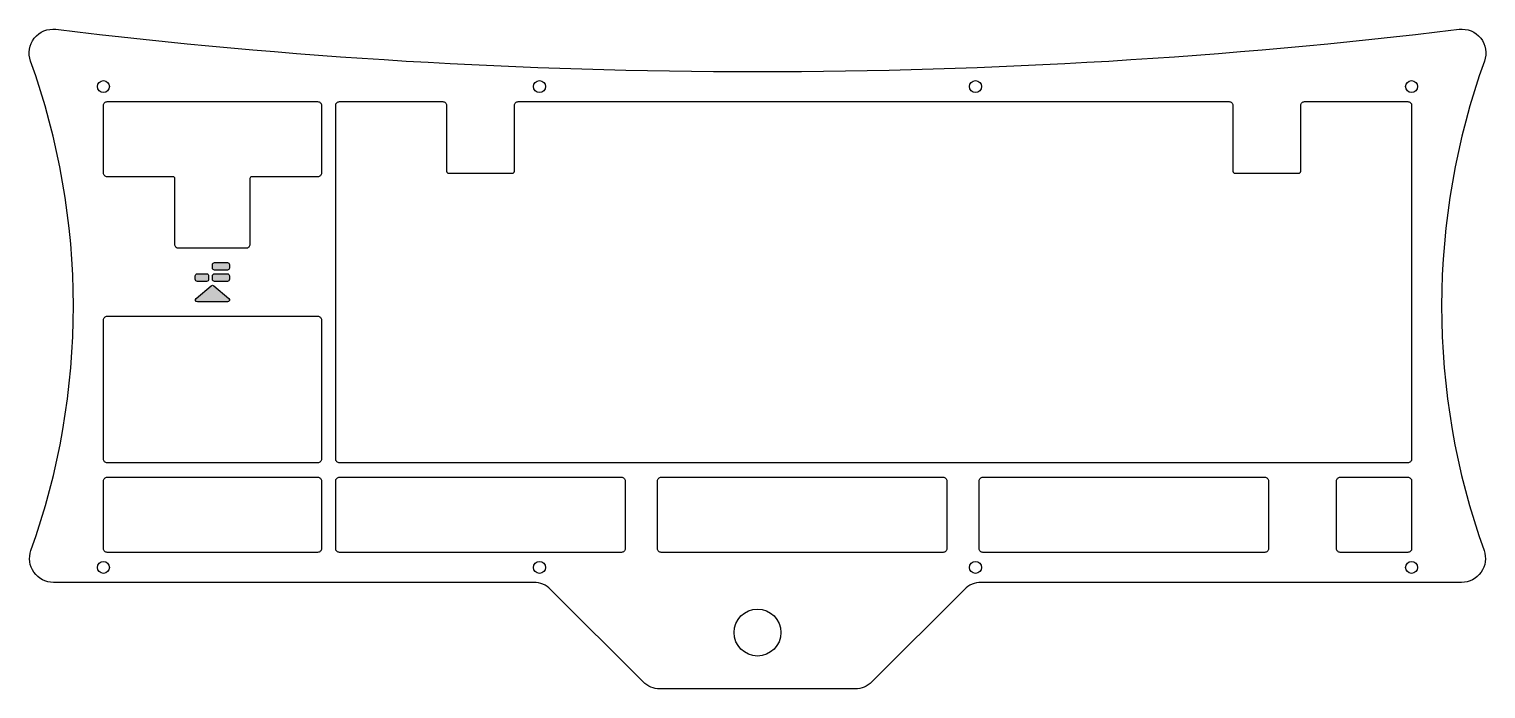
# Model space of a CAD drawing. Header units: millimetres. Extents: x -368 to 20, y -37 to 139.
import ezdxf

# ---------------------------------------------------------------- set-up
doc = ezdxf.new("R2010")
doc.units = ezdxf.units.MM
doc.header["$MEASUREMENT"] = 0
doc.layers.add('Area Engraving', color=1, linetype='Continuous')

msp = doc.modelspace()

# ---------------------------------------------------------------- hatches: boundary and pattern name
at = {"layer": 'Area Engraving', "linetype": 'Continuous'}
h = msp.add_hatch(color=256, dxfattribs=at)
h.dxf.hatch_style = 1
h.paths.add_polyline_path([(-320.09, 72.24), (-320.09, 73.14, 0.414214), (-320.64, 73.69), (-323.09, 73.69, 0.414214), (-323.64, 73.14), (-323.64, 72.24, 0.414214), (-323.09, 71.69), (-320.64, 71.69, 0.414214)])
h.paths.add_polyline_path([(-318.73, 70.52, 0.36397), (-319.44, 70.52), (-323.44, 67.16, 0.700208), (-323.09, 66.19), (-315.09, 66.19, 0.700208), (-314.73, 67.16)])
h.paths.add_polyline_path([(-314.54, 73.14, 0.414214), (-315.09, 73.69), (-318.54, 73.69, 0.414214), (-319.09, 73.14), (-319.09, 72.24, 0.414214), (-318.54, 71.69), (-315.09, 71.69, 0.414214), (-314.54, 72.24)])
h.paths.add_polyline_path([(-314.54, 76.14, 0.414214), (-315.09, 76.69), (-318.54, 76.69, 0.414214), (-319.09, 76.14), (-319.09, 75.24, 0.414214), (-318.54, 74.69), (-315.09, 74.69, 0.414214), (-314.54, 75.24)])

# ---------------------------------------------------------------- linework, layer by layer
for points in [[(13.15, 138.8, -0.558411), (19.89, 130.34, 0.174347), (19.78, 0.02, -0.519088), (13.81, -8.48), (-114.22, -8.48, 0.198912), (-118.71, -10.33), (-143.34, -34.97, -0.198912), (-147.83, -36.83), (-199.83, -36.83, -0.198912), (-204.32, -34.97), (-228.95, -10.33, 0.198912), (-233.44, -8.48), (-361.47, -8.48, -0.519088), (-367.44, 0.02, 0.174347), (-367.55, 130.34, -0.558411), (-360.82, 138.8, 0.060212)], [(-328.09, 80.49, -0.414214), (-329.09, 81.49), (-329.09, 99.04, 0.414214), (-329.59, 99.54), (-347.14, 99.54, -0.414214), (-348.14, 100.54), (-348.14, 118.54, -0.414214), (-347.14, 119.54), (-291.04, 119.54, -0.414214), (-290.04, 118.54), (-290.04, 100.54, -0.414214), (-291.04, 99.54), (-308.59, 99.54, 0.414214), (-309.09, 99.04), (-309.09, 81.49, -0.414214), (-310.09, 80.49)], [(-257.7, 119.54, -0.414214), (-256.7, 118.54), (-256.7, 100.99, 0.414214), (-256.2, 100.49), (-239.1, 100.49, 0.414214), (-238.6, 100.99), (-238.6, 118.54, -0.414214), (-237.6, 119.54), (-48.15, 119.54, -0.414214), (-47.15, 118.54), (-47.15, 100.99, 0.414214), (-46.65, 100.49), (-29.55, 100.49, 0.414214), (-29.05, 100.99), (-29.05, 118.54, -0.414214), (-28.05, 119.54), (-0.52, 119.54, -0.414214), (0.48, 118.54), (0.48, 24.34, -0.414214), (-0.52, 23.34), (-285.23, 23.34, -0.414214), (-286.23, 24.34), (-286.23, 118.54, -0.414214), (-285.23, 119.54)], [(-348.14, 61.39, -0.414214), (-347.14, 62.39), (-291.04, 62.39, -0.414214), (-290.04, 61.39), (-290.04, 24.34, -0.414214), (-291.04, 23.34), (-347.14, 23.34, -0.414214), (-348.14, 24.34)], [(-348.14, 18.52, -0.414214), (-347.14, 19.52), (-291.04, 19.52, -0.414214), (-290.04, 18.52), (-290.04, 0.52, -0.414214), (-291.04, -0.48), (-347.14, -0.48, -0.414214), (-348.14, 0.52)], [(-286.23, 18.52, -0.414214), (-285.23, 19.52), (-210.07, 19.52, -0.414214), (-209.07, 18.52), (-209.07, 0.52, -0.414214), (-210.07, -0.48), (-285.23, -0.48, -0.414214), (-286.23, 0.52)], [(-123.35, 0.52, -0.414214), (-124.35, -0.48), (-199.5, -0.48, -0.414214), (-200.5, 0.52), (-200.5, 18.52, -0.414214), (-199.5, 19.52), (-124.35, 19.52, -0.414214), (-123.35, 18.52)], [(-114.78, 18.52, -0.414214), (-113.78, 19.52), (-38.63, 19.52, -0.414214), (-37.63, 18.52), (-37.63, 0.52, -0.414214), (-38.63, -0.48), (-113.78, -0.48, -0.414214), (-114.78, 0.52)], [(0.48, 0.52, -0.414214), (-0.52, -0.48), (-18.52, -0.48, -0.414214), (-19.52, 0.52), (-19.52, 18.52, -0.414214), (-18.52, 19.52), (-0.52, 19.52, -0.414214), (0.48, 18.52)]]:
    msp.add_lwpolyline(points, format="xyb", close=True)
for centre, radius in [((-348.14, 123.54), 1.6), ((-231.93, 123.54), 1.6), ((-115.73, 123.54), 1.6), ((0.48, 123.54), 1.6), ((-348.14, -4.48), 1.6), ((-231.93, -4.48), 1.6), ((-115.73, -4.48), 1.6), ((0.48, -4.48), 1.6), ((-173.83, -21.83), 6.25)]:
    msp.add_circle(centre, radius)
at = {"layer": 'Area Engraving'}
for points in [[(-314.54, 75.24, -0.414214), (-315.09, 74.69), (-318.54, 74.69, -0.414214), (-319.09, 75.24), (-319.09, 76.14, -0.414214), (-318.54, 76.69), (-315.09, 76.69, -0.414214), (-314.54, 76.14)], [(-320.09, 72.24, -0.414214), (-320.64, 71.69), (-323.09, 71.69, -0.414214), (-323.64, 72.24), (-323.64, 73.14, -0.414214), (-323.09, 73.69), (-320.64, 73.69, -0.414214), (-320.09, 73.14)], [(-319.44, 70.52, -0.36397), (-318.73, 70.52), (-314.73, 67.16, -0.700208), (-315.09, 66.19), (-323.09, 66.19, -0.700208), (-323.44, 67.16)], [(-319.09, 73.14, -0.414214), (-318.54, 73.69), (-315.09, 73.69, -0.414214), (-314.54, 73.14), (-314.54, 72.24, -0.414214), (-315.09, 71.69), (-318.54, 71.69, -0.414214), (-319.09, 72.24)]]:
    msp.add_lwpolyline(points, format="xyb", close=True, dxfattribs=at)

doc.saveas('drawing.dxf')
